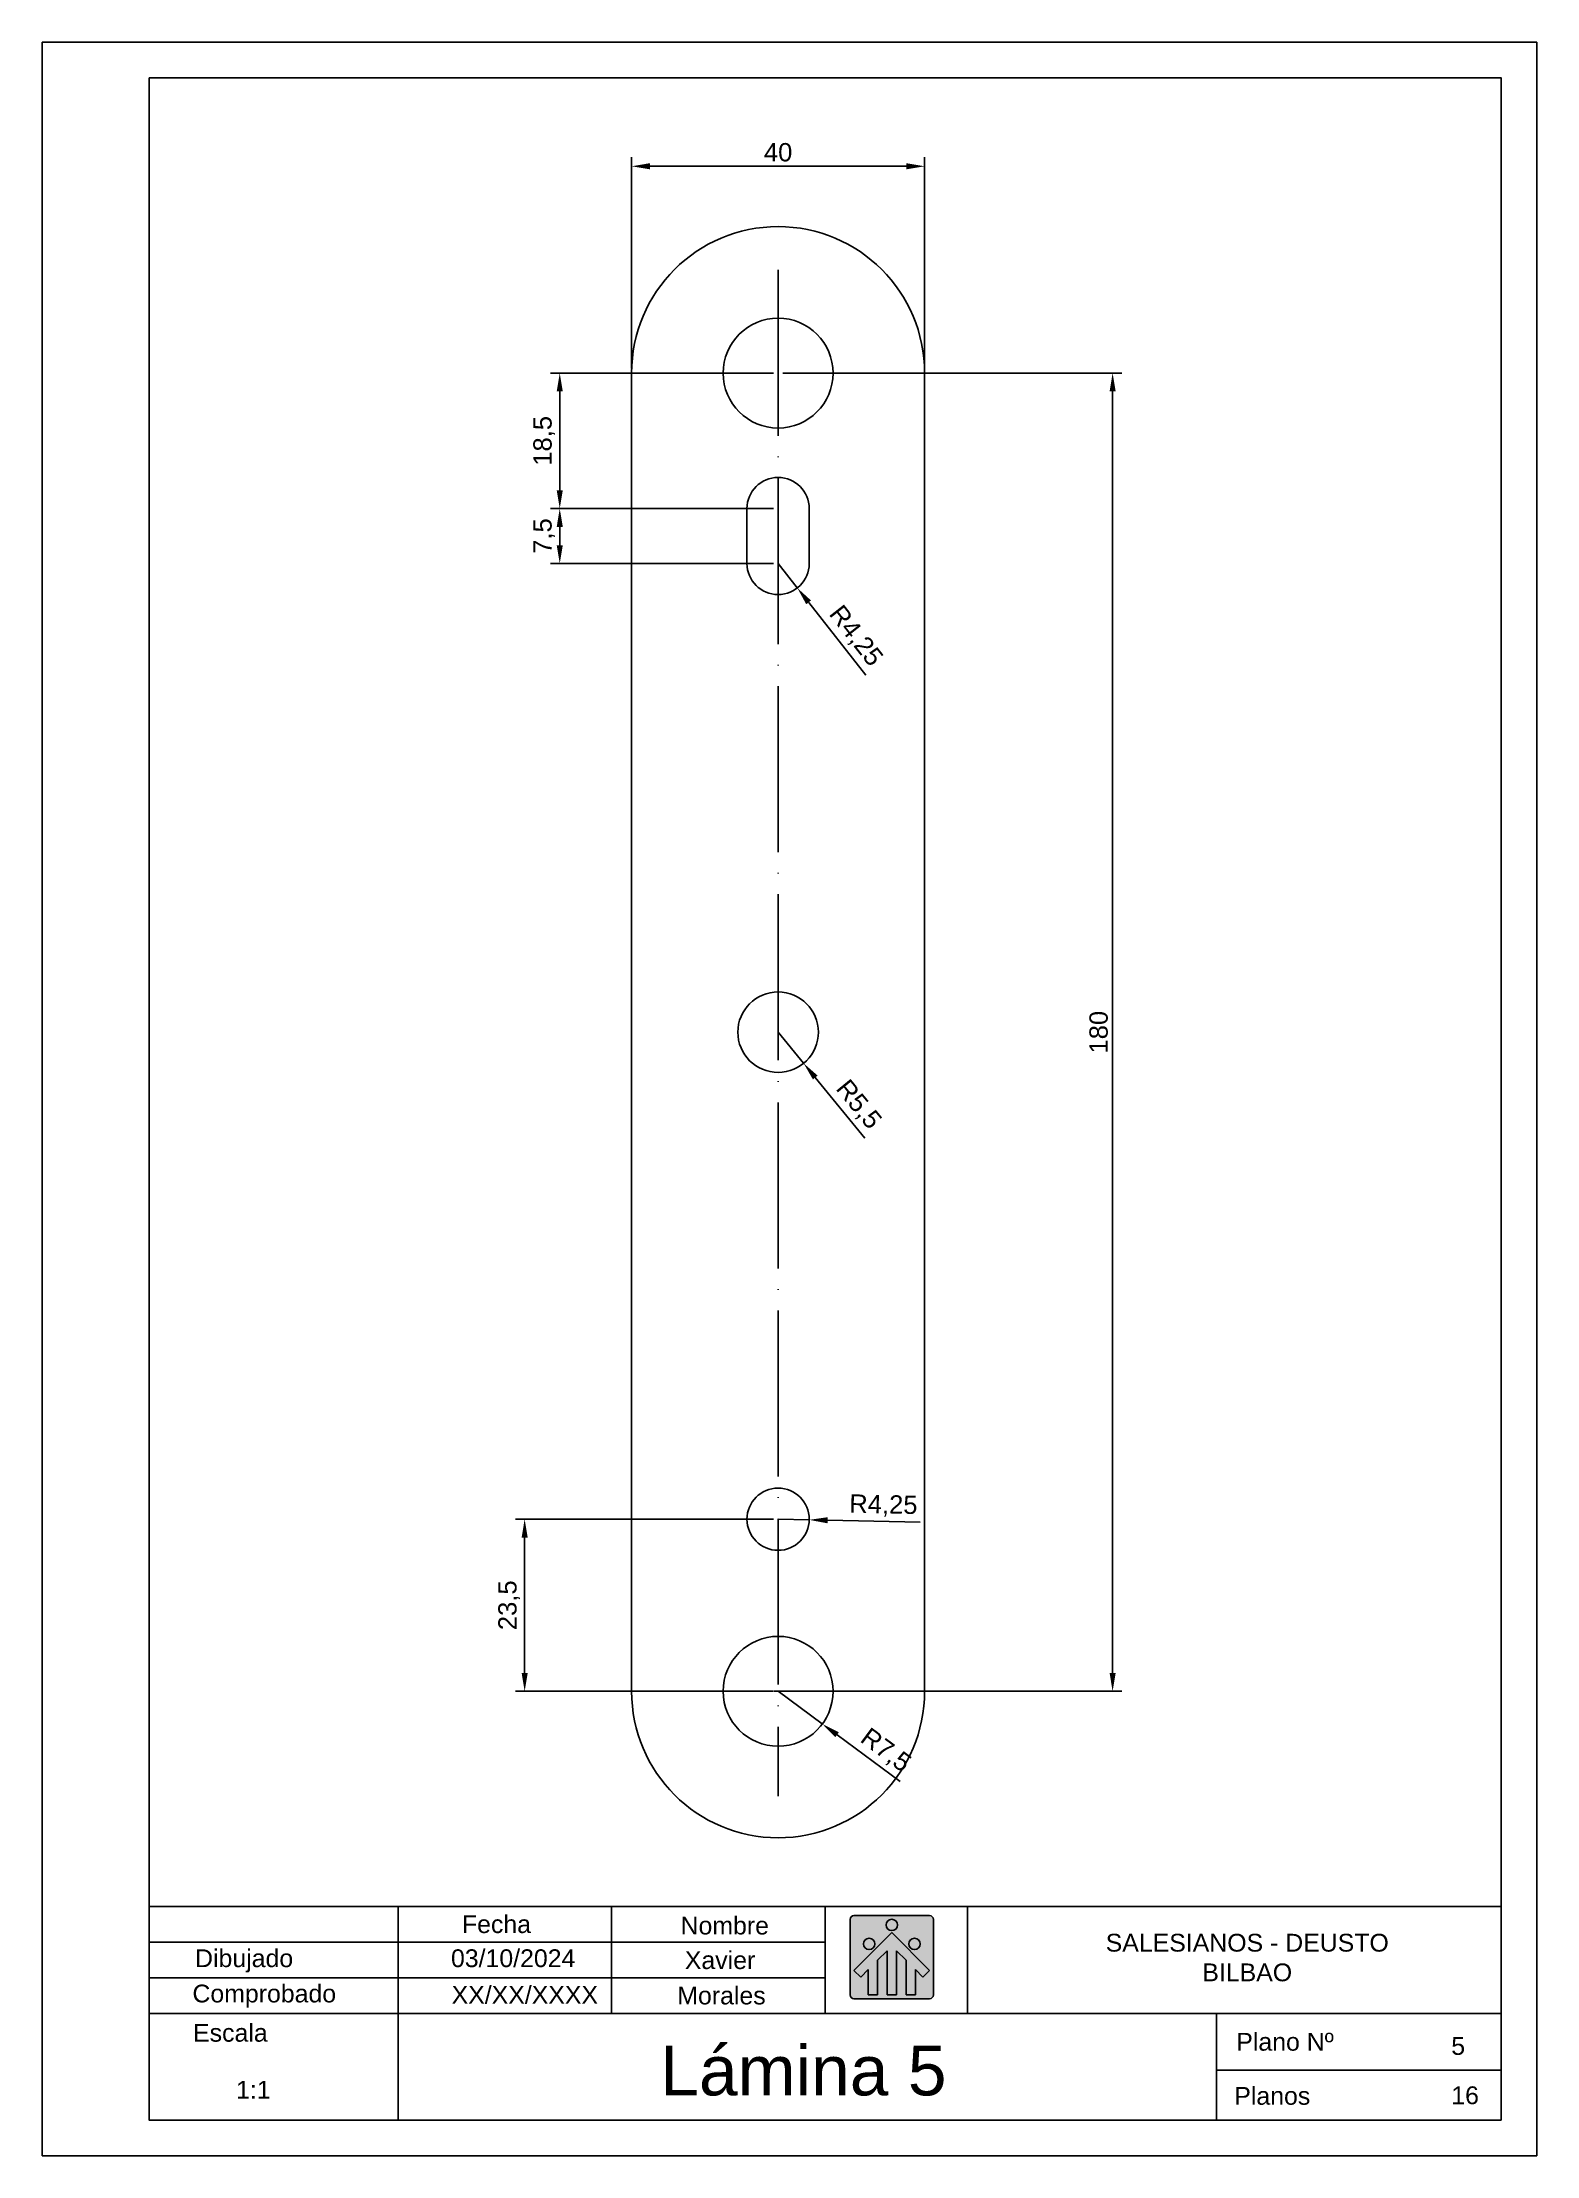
# Paper-space layout 'Lamina_5' of a CAD drawing. Header units: millimetres. Extents: x -1918 to -1708, y -397 to -100.
# The model-space entities are those that its viewports show. They can reach past a viewport. Long polylines and large blocks are cut down to what shows.
import ezdxf

# ---------------------------------------------------------------- set-up
doc = ezdxf.new("R2010")
doc.units = ezdxf.units.MM
doc.linetypes.add('ACAD_ISO04W100', pattern=[30, 24, -3, 0, -3])
for name, color, linetype in [('Caj_Borde', 2, 'Continuous'), ('Caj_text_editar', 6, 'Continuous'), ('Caj_texto_fijo', 7, 'Continuous'), ('Cajetin', 7, 'Continuous'), ('Cota', 3, 'Continuous'), ('Cotas', 3, 'Continuous'), ('Eje', 7, 'ACAD_ISO04W100'), ('Figura', 7, 'Continuous'), ('Logo_SD', 1, 'Continuous')]:
    doc.layers.add(name, color=color, linetype=linetype)
doc.styles.get("Standard").update_dxf_attribs({"font": 'arial.ttf'})
doc.dimstyles.new('ISO-25', dxfattribs={"dimtxt": 2.5, "dimasz": 2.5, "dimexe": 1.25, "dimexo": 0.625, "dimtad": 1, "dimtxsty": 'Standard', "dimcen": 2.5, "dimadec": 0, "dimazin": 0, "dimtfac": 1, "dimtmove": 0, "dimatfit": 3, "dimfxl": 1, "dimarcsym": 0})

# ---------------------------------------------------------------- blocks, each defined once
blk = doc.blocks.new('*D28')
at = {"layer": 'Cota', "color": 0, "lineweight": -2, "transparency": 16777216}
for p, q in [((765.43, 71.66), (769.68, 71.57)), ((784.83, 71.24), (772.18, 71.51))]:
    blk.add_line(p, q, dxfattribs=at)
at = {"layer": 'Cota', "color": 0, "transparency": 16777216}
blk.add_solid([(772.19, 71.93), (772.17, 71.1), (769.68, 71.57)], dxfattribs=at)
at = {"layer": 'Defpoints', "color": 0, "transparency": 16777216}
for p in [(765.43, 71.66), (769.68, 71.57)]:
    blk.add_point(p, dxfattribs=at)
at = {"layer": 'Cota', "color": 0, "transparency": 16777216, "insert": (779.8, 73.48), "char_height": 2.5, "attachment_point": 5, "rotation": 358.7534}
blk.add_mtext('R4,25', dxfattribs=at)
blk = doc.blocks.new('*D29')
at = {"layer": 'Cota', "color": 0, "lineweight": -2, "transparency": 16777216}
for p, q in [((765.43, 48.16), (771.46, 43.71)), ((782.09, 35.86), (773.47, 42.22))]:
    blk.add_line(p, q, dxfattribs=at)
at = {"layer": 'Cota', "color": 0, "transparency": 16777216}
blk.add_solid([(773.72, 42.56), (773.23, 41.89), (771.46, 43.71)], dxfattribs=at)
at = {"layer": 'Defpoints', "color": 0, "transparency": 16777216}
for p in [(765.43, 48.16), (771.46, 43.71)]:
    blk.add_point(p, dxfattribs=at)
at = {"layer": 'Cota', "color": 0, "transparency": 16777216, "insert": (780.05, 40.01), "char_height": 2.5, "attachment_point": 5, "rotation": 323.5676}
blk.add_mtext('R7,5', dxfattribs=at)
blk = doc.blocks.new('*D30')
at = {"layer": 'Cota', "color": 0, "lineweight": -2, "transparency": 16777216}
for p, q in [((765.43, 202.16), (768.05, 198.82)), ((777.41, 186.9), (769.6, 196.85))]:
    blk.add_line(p, q, dxfattribs=at)
at = {"layer": 'Cota', "color": 0, "transparency": 16777216}
blk.add_solid([(769.92, 197.11), (769.27, 196.59), (768.05, 198.82)], dxfattribs=at)
at = {"layer": 'Defpoints', "color": 0, "transparency": 16777216}
for p in [(765.43, 202.16), (768.05, 198.82)]:
    blk.add_point(p, dxfattribs=at)
at = {"layer": 'Cota', "color": 0, "transparency": 16777216, "insert": (775.95, 192.2), "char_height": 2.5, "attachment_point": 5, "rotation": 308.1274}
blk.add_mtext('R4,25', dxfattribs=at)
blk = doc.blocks.new('*D31')
at = {"layer": 'Cota', "color": 0, "lineweight": -2, "transparency": 16777216}
for p, q in [((764.8, 209.66), (734.36, 209.66)), ((735.61, 207.16), (735.61, 204.66)), ((764.8, 202.16), (734.36, 202.16))]:
    blk.add_line(p, q, dxfattribs=at)
at = {"layer": 'Cota', "color": 0, "transparency": 16777216}
for points in [[(735.2, 207.16), (736.03, 207.16), (735.61, 209.66)], [(735.2, 204.66), (736.03, 204.66), (735.61, 202.16)]]:
    blk.add_solid(points, dxfattribs=at)
at = {"layer": 'Defpoints', "color": 0, "transparency": 16777216}
for p in [(765.43, 209.66), (735.61, 202.16), (765.43, 202.16)]:
    blk.add_point(p, dxfattribs=at)
at = {"layer": 'Cota', "color": 0, "transparency": 16777216, "insert": (733.49, 205.91), "char_height": 2.5, "attachment_point": 5, "rotation": 90}
blk.add_mtext('7,5', dxfattribs=at)
blk = doc.blocks.new('*D32')
at = {"layer": 'Cota', "color": 0, "lineweight": -2, "transparency": 16777216}
for p, q in [((764.8, 228.16), (734.36, 228.16)), ((735.61, 212.16), (735.61, 225.66)), ((764.8, 209.66), (734.36, 209.66))]:
    blk.add_line(p, q, dxfattribs=at)
at = {"layer": 'Cota', "color": 0, "transparency": 16777216}
for points in [[(735.2, 225.66), (736.03, 225.66), (735.61, 228.16)], [(735.2, 212.16), (736.03, 212.16), (735.61, 209.66)]]:
    blk.add_solid(points, dxfattribs=at)
at = {"layer": 'Defpoints', "color": 0, "transparency": 16777216}
for p in [(735.61, 228.16), (765.43, 228.16), (765.43, 209.66)]:
    blk.add_point(p, dxfattribs=at)
at = {"layer": 'Cota', "color": 0, "transparency": 16777216, "insert": (733.49, 218.91), "char_height": 2.5, "attachment_point": 5, "rotation": 90}
blk.add_mtext('18,5', dxfattribs=at)
blk = doc.blocks.new('*D33')
at = {"layer": 'Cota', "color": 0, "lineweight": -2, "transparency": 16777216}
for p, q in [((745.43, 228.79), (745.43, 257.65)), ((785.43, 228.79), (785.43, 257.65)), ((747.93, 256.4), (782.93, 256.4))]:
    blk.add_line(p, q, dxfattribs=at)
at = {"layer": 'Cota', "color": 0, "transparency": 16777216}
for points in [[(747.93, 256.82), (747.93, 255.98), (745.43, 256.4)], [(782.93, 256.82), (782.93, 255.98), (785.43, 256.4)]]:
    blk.add_solid(points, dxfattribs=at)
at = {"layer": 'Defpoints', "color": 0, "transparency": 16777216}
for p in [(785.43, 256.4), (745.43, 228.16), (785.43, 228.16)]:
    blk.add_point(p, dxfattribs=at)
at = {"layer": 'Cota', "color": 0, "transparency": 16777216, "insert": (765.43, 258.3), "char_height": 2.5, "attachment_point": 5}
blk.add_mtext('40', dxfattribs=at)
blk = doc.blocks.new('*D34')
at = {"layer": 'Cota', "color": 0, "lineweight": -2, "transparency": 16777216}
for p, q in [((766.05, 228.16), (812.35, 228.16)), ((811.1, 225.66), (811.1, 50.66)), ((766.05, 48.16), (812.35, 48.16))]:
    blk.add_line(p, q, dxfattribs=at)
at = {"layer": 'Cota', "color": 0, "transparency": 16777216}
for points in [[(810.69, 225.66), (811.52, 225.66), (811.1, 228.16)], [(810.69, 50.66), (811.52, 50.66), (811.1, 48.16)]]:
    blk.add_solid(points, dxfattribs=at)
at = {"layer": 'Defpoints', "color": 0, "transparency": 16777216}
for p in [(765.43, 228.16), (765.43, 48.16), (811.1, 48.16)]:
    blk.add_point(p, dxfattribs=at)
at = {"layer": 'Cota', "color": 0, "transparency": 16777216, "insert": (809.2, 138.16), "char_height": 2.5, "attachment_point": 5, "rotation": 90}
blk.add_mtext('180', dxfattribs=at)
blk = doc.blocks.new('*D35')
at = {"layer": 'Cota', "color": 0, "lineweight": -2, "transparency": 16777216}
for p, q in [((765.43, 138.16), (768.91, 133.91)), ((777.29, 123.69), (770.5, 131.97))]:
    blk.add_line(p, q, dxfattribs=at)
at = {"layer": 'Cota', "color": 0, "transparency": 16777216}
blk.add_solid([(770.82, 132.24), (770.18, 131.71), (768.91, 133.91)], dxfattribs=at)
at = {"layer": 'Defpoints', "color": 0, "transparency": 16777216}
for p in [(765.43, 138.16), (768.91, 133.91)]:
    blk.add_point(p, dxfattribs=at)
at = {"layer": 'Cota', "color": 0, "transparency": 16777216, "insert": (776.33, 128.21), "char_height": 2.5, "attachment_point": 5, "rotation": 309.3314}
blk.add_mtext('R5,5', dxfattribs=at)
blk = doc.blocks.new('*D36')
at = {"layer": 'Cota', "color": 0, "lineweight": -2, "transparency": 16777216}
for p, q in [((764.8, 71.66), (729.57, 71.66)), ((730.82, 50.66), (730.82, 69.16)), ((764.8, 48.16), (729.57, 48.16))]:
    blk.add_line(p, q, dxfattribs=at)
at = {"layer": 'Cota', "color": 0, "transparency": 16777216}
for points in [[(730.41, 69.16), (731.24, 69.16), (730.82, 71.66)], [(730.41, 50.66), (731.24, 50.66), (730.82, 48.16)]]:
    blk.add_solid(points, dxfattribs=at)
at = {"layer": 'Defpoints', "color": 0, "transparency": 16777216}
for p in [(730.82, 71.66), (765.43, 71.66), (765.43, 48.16)]:
    blk.add_point(p, dxfattribs=at)
at = {"layer": 'Cota', "color": 0, "transparency": 16777216, "insert": (728.7, 59.91), "char_height": 2.5, "attachment_point": 5, "rotation": 90}
blk.add_mtext('23,5', dxfattribs=at)

msp = doc.modelspace()

# ---------------------------------------------------------------- linework, layer by layer
at = {"layer": 'Eje'}
for p, q in [((765.429, 242.244), (765.429, 33.82)), ((741.576, 228.161), (789.203, 228.161)), ((736.461, 48.161), (789.203, 48.161))]:
    msp.add_line(p, q, dxfattribs=at)
at = {"layer": 'Figura'}
for p, q in [((745.429, 48.161), (745.429, 228.161)), ((785.429, 48.161), (785.429, 228.161)), ((761.179, 209.661), (761.179, 202.161)), ((769.679, 209.661), (769.679, 202.161))]:
    msp.add_line(p, q, dxfattribs=at)
for centre, radius in [((765.429, 228.161), 7.5), ((765.429, 138.161), 5.5), ((765.429, 71.661), 4.25), ((765.429, 48.161), 7.5)]:
    msp.add_circle(centre, radius, dxfattribs=at)
for centre, radius, start, end in [((765.429, 228.161), 20, 0, 180), ((765.429, 209.661), 4.25, 0, 180), ((765.429, 202.161), 4.25, 180, 0), ((765.429, 48.161), 20, 180, 0)]:
    msp.add_arc(centre, radius, start, end, dxfattribs=at)

# ---------------------------------------------------------------- dimensions: what is measured, and where the dimension line sits
at = {"layer": 'Cota'}
dim = msp.add_linear_dim(base=(785.429, 256.4), p1=(745.429, 228.161), p2=(785.429, 228.161), dimstyle='ISO-25', dxfattribs=at)
dim.commit()
dim.dimension.update_dxf_attribs({"geometry": '*D33', "text_midpoint": (765.429, 258.301)})
for base, p1, p2, picture, middle in [((735.615, 228.161), (765.429, 209.661), (765.429, 228.161), '*D32', (733.487, 218.911)), ((811.102, 48.161), (765.429, 228.161), (765.429, 48.161), '*D34', (809.201, 138.161)), ((735.615, 202.161), (765.429, 209.661), (765.429, 202.161), '*D31', (733.492, 205.911)), ((730.824, 71.661), (765.429, 48.161), (765.429, 71.661), '*D36', (728.696, 59.911))]:
    dim = msp.add_linear_dim(base=base, p1=p1, p2=p2, angle=90, dimstyle='ISO-25', dxfattribs=at)
    dim.commit()
    dim.dimension.update_dxf_attribs({"geometry": picture, "text_midpoint": middle})
for center, mpoint, picture, middle in [((765.429, 202.161), (768.053, 198.818), '*D30', (775.949, 192.204)), ((765.429, 138.161), (768.915, 133.907), '*D35', (776.328, 128.208)), ((765.429, 71.661), (769.678, 71.569), '*D28', (779.8, 73.476)), ((765.429, 48.161), (771.463, 43.707), '*D29', (780.05, 40.007))]:
    dim = msp.add_radius_dim(center=center, mpoint=mpoint, dimstyle='ISO-25', dxfattribs=at)
    dim.commit()
    dim.dimension.update_dxf_attribs({"geometry": picture, "text_midpoint": middle})

psp = doc.layouts.new('Lamina_5')

# ---------------------------------------------------------------- hatches: boundary and pattern name
at = {"true_color": 0xffffff}
h = psp.add_hatch(color=7, dxfattribs=at)
h.dxf.hatch_style = 1
h.paths.add_polyline_path([(-1797.61, -364.5, 1), (-1799.2, -364.5, 1)])
h.paths.add_polyline_path([(-1800.8, -367.16, 1), (-1802.39, -367.16, 1)], flags=17)
h.paths.add_polyline_path([(-1796.01, -367.16, 1), (-1794.42, -367.16, 1)], flags=17)
h.paths.add_polyline_path([(-1798.41, -365.56), (-1803.72, -370.88), (-1802.78, -371.82), (-1801.73, -370.76), (-1801.73, -374.33), (-1800.4, -374.33), (-1800.4, -369.44), (-1799.07, -368.11), (-1799.07, -374.33), (-1797.74, -374.33), (-1797.74, -368.11), (-1796.41, -369.44), (-1796.41, -374.33), (-1795.08, -374.33), (-1795.08, -370.76), (-1794.03, -371.82), (-1793.09, -370.88)])
at = {"layer": 'Cotas'}
h = psp.add_hatch(color=1, dxfattribs=at)
h.dxf.hatch_style = 1
h.paths.add_polyline_path([(-1804.25, -374.33, 0.414214), (-1803.72, -374.86), (-1793.09, -374.86, 0.414214), (-1792.56, -374.33), (-1792.56, -370.88), (-1792.56, -363.71, 0.414214), (-1793.09, -363.17), (-1803.72, -363.17, 0.414214), (-1804.25, -363.71)])
h.paths.add_polyline_path([(-1800.8, -367.16, -1), (-1802.39, -367.16, -1)], flags=16)
h.paths.add_polyline_path([(-1798.41, -365.56), (-1793.09, -370.88), (-1794.03, -371.82), (-1795.08, -370.76), (-1795.08, -374.33), (-1796.41, -374.33), (-1796.41, -369.44), (-1797.74, -368.11), (-1797.74, -374.33), (-1799.07, -374.33), (-1799.07, -368.11), (-1800.4, -369.44), (-1800.4, -374.33), (-1801.73, -374.33), (-1801.73, -370.76), (-1802.78, -371.82), (-1803.72, -370.88)], flags=16)
h.paths.add_polyline_path([(-1797.61, -364.5, -1), (-1799.2, -364.5, -1)], flags=16)
h.paths.add_polyline_path([(-1794.42, -367.16, -1), (-1796.01, -367.16, -1)], flags=16)

# ---------------------------------------------------------------- linework, layer by layer
at = {"layer": 'Caj_Borde'}
psp.add_lwpolyline([(-1917.78, -99.92), (-1707.78, -99.92), (-1707.78, -396.92), (-1917.78, -396.92)], close=True, dxfattribs=at)
at = {"layer": 'Cajetin'}
for p, q in [((-1902.78, -361.92), (-1712.78, -361.92)), ((-1867.78, -391.92), (-1867.78, -361.92)), ((-1837.78, -361.92), (-1837.78, -376.92)), ((-1807.78, -361.92), (-1807.78, -376.92)), ((-1787.78, -361.92), (-1787.78, -376.92)), ((-1902.78, -366.92), (-1807.78, -366.92)), ((-1902.78, -371.92), (-1807.78, -371.92)), ((-1902.78, -376.92), (-1712.78, -376.92)), ((-1752.78, -391.92), (-1752.78, -376.92)), ((-1712.78, -384.92), (-1752.78, -384.92))]:
    psp.add_line(p, q, dxfattribs=at)
psp.add_lwpolyline([(-1902.78, -104.92), (-1712.78, -104.92), (-1712.78, -391.92), (-1902.78, -391.92)], close=True, dxfattribs=at)
at = {"layer": 'Logo_SD'}
for p, q in [((-1804.25, -363.71), (-1804.25, -374.33)), ((-1803.72, -363.17), (-1793.09, -363.17)), ((-1792.56, -370.88), (-1792.56, -363.71)), ((-1803.72, -370.88), (-1798.41, -365.56)), ((-1800.4, -369.44), (-1799.07, -368.11)), ((-1799.07, -368.11), (-1799.07, -374.33)), ((-1798.41, -365.56), (-1793.09, -370.88)), ((-1797.74, -368.11), (-1796.41, -369.44)), ((-1797.74, -368.11), (-1797.74, -374.33)), ((-1802.78, -371.82), (-1803.72, -370.88)), ((-1802.78, -371.82), (-1801.73, -370.76)), ((-1801.73, -370.76), (-1801.73, -374.33)), ((-1800.4, -369.44), (-1800.4, -374.33)), ((-1796.41, -369.44), (-1796.41, -374.33)), ((-1795.08, -370.76), (-1794.03, -371.82)), ((-1795.08, -370.76), (-1795.08, -374.33)), ((-1794.03, -371.82), (-1793.09, -370.88)), ((-1792.56, -374.33), (-1792.56, -370.88)), ((-1793.09, -374.86), (-1803.72, -374.86)), ((-1801.73, -374.33), (-1800.4, -374.33)), ((-1799.07, -374.33), (-1797.74, -374.33)), ((-1796.41, -374.33), (-1795.08, -374.33))]:
    psp.add_line(p, q, dxfattribs=at)
for centre in [(-1798.41, -364.5), (-1801.59, -367.16), (-1795.22, -367.16)]:
    psp.add_circle(centre, 0.797, dxfattribs=at)
for centre, start, end in [((-1803.72, -363.71), 90, 180), ((-1793.09, -363.71), 0, 90), ((-1803.72, -374.33), 180, 270), ((-1793.09, -374.33), 270, 0)]:
    psp.add_arc(centre, 0.531, start, end, dxfattribs=at)

# ---------------------------------------------------------------- texts
at = {"layer": 'Caj_text_editar', "attachment_point": 1}
for s, width, insert, char_height in [('03/10/2024', 4.8216, (-1860.35, -367.92), 2.5), ('Xavier', 4.8216, (-1827.49, -368.19), 2.5), ('XX/XX/XXXX', 4.8216, (-1860.26, -373.06), 2.5), ('Morales', 4.8216, (-1828.55, -373.16), 2.5), ('Lámina 5', 46.3053, (-1830.94, -381.45), 7), ('5', 3.8577, (-1719.79, -380.25), 2.5), ('1:1', 4.8216, (-1890.55, -386.4), 2.5), ('16', 4.8216, (-1719.79, -387.18), 2.5)]:
    psp.add_mtext_dynamic_manual_height_columns(s, width=width, gutter_width=12.5, heights=[0], dxfattribs=dict(at, insert=insert, char_height=char_height))
at = {"layer": 'Caj_texto_fijo', "char_height": 2.5}
for s, width, insert, attachment_point in [('Fecha', 9.4868, (-1858.81, -363.13), 1), ('Nombre', 9.4868, (-1828.09, -363.33), 1), ('Dibujado', 14.1272, (-1896.31, -367.92), 1), ('SALESIANOS - DEUSTO BILBAO', 41.1346, (-1748.46, -365.74), 2), ('Comprobado', 20.531, (-1896.68, -372.88), 1), ('Escala', 11.1573, (-1896.59, -378.4), 1), ('Plano Nº', 14.4057, (-1750, -379.66), 1), ('Planos', 10.9717, (-1750.28, -387.26), 1)]:
    psp.add_mtext_dynamic_manual_height_columns(s, width=width, gutter_width=12.5, heights=[0], dxfattribs=dict(at, insert=insert, attachment_point=attachment_point))

# ---------------------------------------------------------------- viewports
at = {"layer": 'Cajetin'}
psp.add_viewport(center=(-1807.78, -233.42), size=(190, 257), view_center_point=(771.843, 143.618), view_height=249.7212, dxfattribs=at)

doc.saveas('drawing.dxf')
